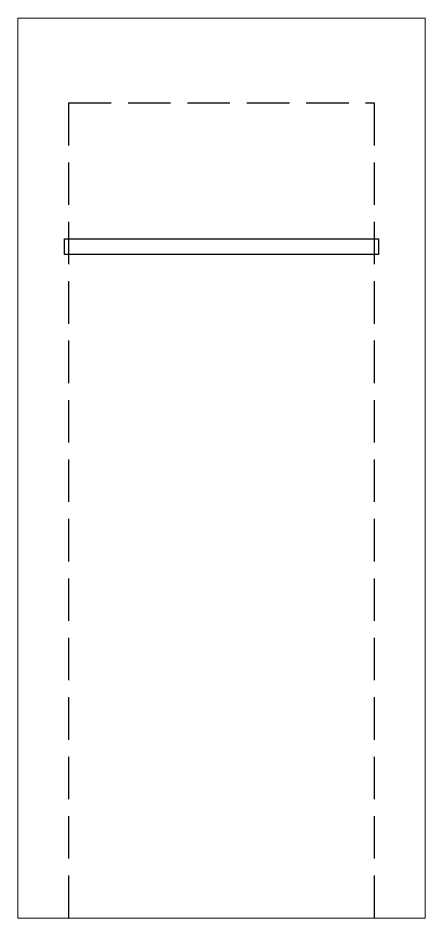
# Model space of a CAD drawing. Extents: x -675211 to 2300048, y 84675 to 2241458.
# Drawn here: x 2297648 to 2300048, y 2236158 to 2241458 of the extents above; entities that cross this region are included whole.
import ezdxf

# ---------------------------------------------------------------- set-up
doc = ezdxf.new("R2010")
doc.units = 0
doc.header["$LTSCALE"] = 1000
doc.header["$MEASUREMENT"] = 0
doc.linetypes.add('DASH', pattern=[0.35, 0.25, -0.1])
doc.layers.get('0').update_dxf_attribs({"linetype": 'CONTINUOUS'})
doc.layers.add('AE-EQPM-CARS', color=66, linetype='CONTINUOUS')

# ---------------------------------------------------------------- blocks, each defined once
blk = doc.blocks.new('普通车位')
at = {"color": 9, "linetype": 'DASH'}
for p, q in [((-800, 5100), (-800, 300)), ((1000, 300), (1000, 5100)), ((-800, 300), (1000, 300))]:
    blk.add_line(p, q, dxfattribs=at)
at = {"color": 9}
for p, q in [((1025.3, 1192), (-825, 1192)), ((-825, 1192), (-825, 1100)), ((1025.3, 1100), (1025.3, 1192)), ((-825, 1100), (1025.3, 1100))]:
    blk.add_line(p, q, dxfattribs=at)
at = {"layer": 'AE-EQPM-CARS', "linetype": 'Continuous', "lineweight": 15}
for p, q in [((-1100, -200), (-1100, 5100)), ((-1100, 5100), (1300, 5100)), ((1300, 5100), (1300, -200)), ((1300, -200), (-1100, -200))]:
    blk.add_line(p, q, dxfattribs=at)
blk = doc.blocks.new('车位')
at = {"layer": 'AE-EQPM-CARS', "linetype": 'Continuous', "lineweight": 15, "extrusion": (3.34151e-07, 2.5814e-20, -1), "zscale": -1, "rotation": 180}
blk.add_blockref('普通车位', (-2298677.8, 2241458, 0.4), dxfattribs=at)

msp = doc.modelspace()

# ---------------------------------------------------------------- block references
at = {"color": 1}
msp.add_blockref('车位', (70, -200), dxfattribs=at)

doc.saveas('drawing.dxf')
